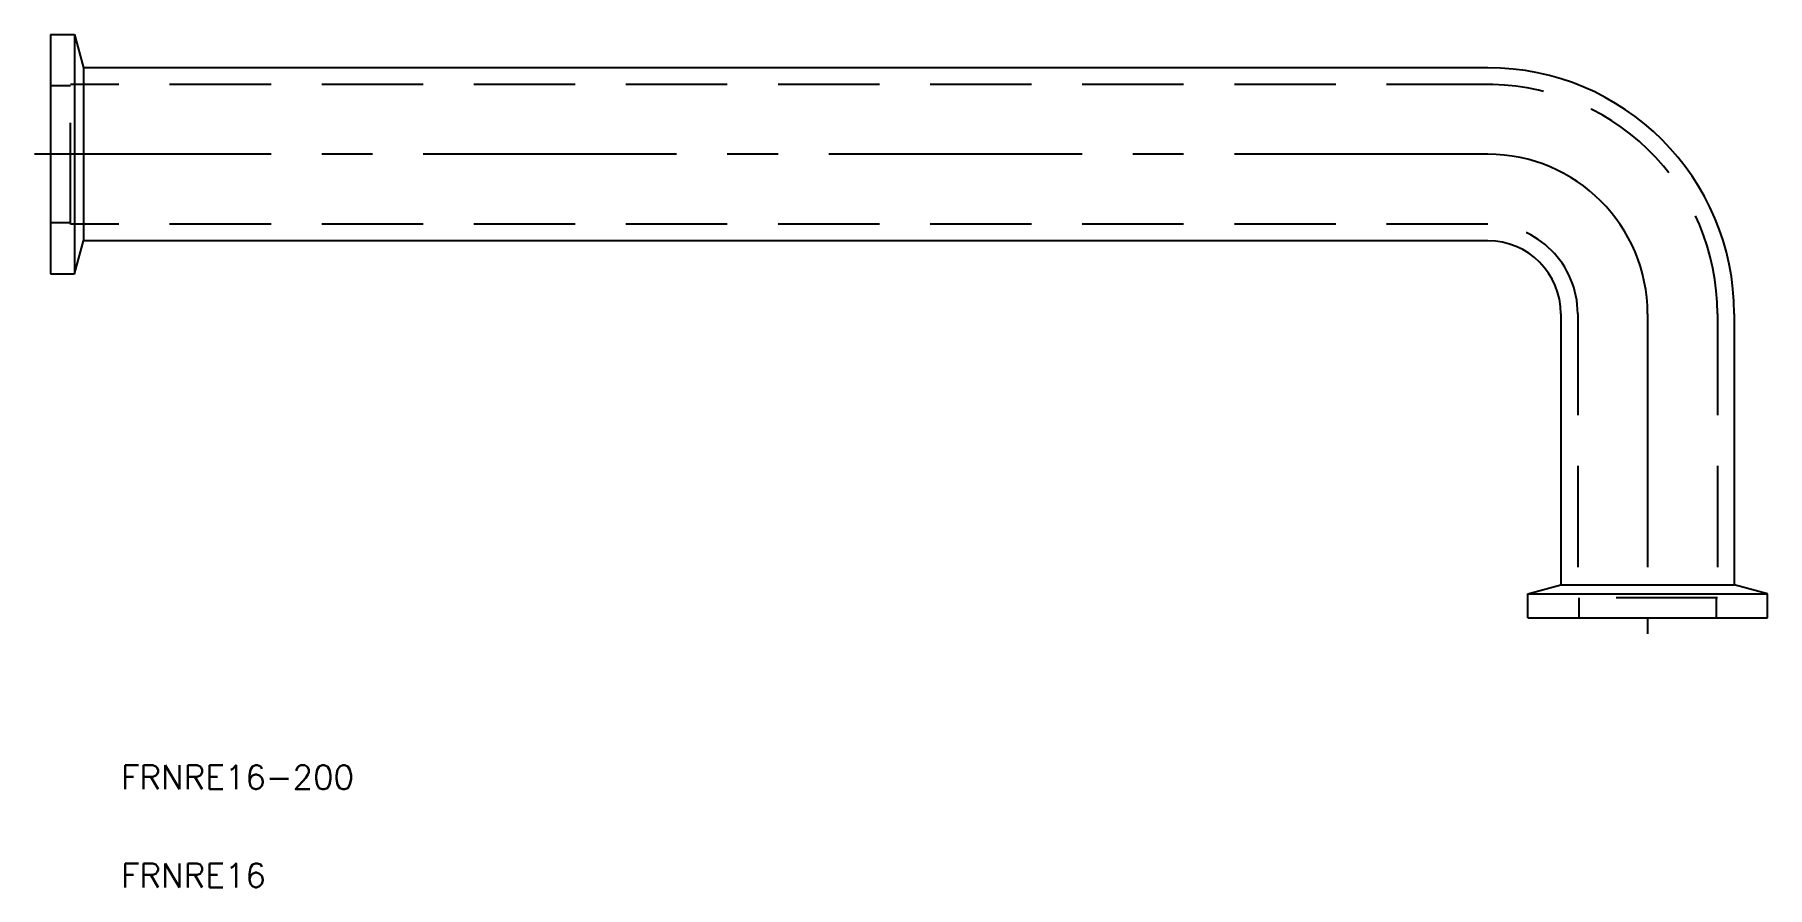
# Model space of a CAD drawing. Extents: x -202 to 15, y -34 to 73.
import ezdxf

# ---------------------------------------------------------------- set-up
doc = ezdxf.new("R2010")
doc.units = 0
doc.linetypes.add('CENTER', pattern=[50.8, 31.75, -6.35, 6.35, -6.35])
doc.linetypes.add('DASHED', pattern=[19.05, 12.7, -6.35])
doc.layers.get('0').update_dxf_attribs({"linetype": 'CONTINUOUS'})
doc.layers.add('CENTER', color=1, linetype='CENTER')
doc.styles.get("Standard").update_dxf_attribs({"font": 'txt.shx', "height": 3, "bigfont": 'bigfont.shx'})

msp = doc.modelspace()

# ---------------------------------------------------------------- linework, layer by layer
at = {"color": 7, "linetype": 'CONTINUOUS'}
for p, q in [((-200, 73.1), (-197, 73.1)), ((-200, 73.1), (-200, 43.1)), ((-197, 73.1), (-195.89, 68.95)), ((-197, 73.1), (-197, 43.1)), ((-20, 68.95), (-195.89, 68.95)), ((-195.89, 68.95), (-195.89, 47.25)), ((-197, 43.1), (-195.89, 47.25)), ((-20, 47.25), (-195.89, 47.25)), ((-200, 43.1), (-197, 43.1)), ((-10.85, 38.1), (-10.85, 4.11)), ((10.85, 38.1), (10.85, 4.11)), ((-15, 3), (-10.85, 4.11)), ((-15, 3), (15, 3)), ((-15, 0), (-15, 3)), ((-10.85, 4.11), (10.85, 4.11)), ((15, 3), (10.85, 4.11)), ((15, 0), (15, 3)), ((-15, 0), (15, 0))]:
    msp.add_line(p, q, dxfattribs=at)
at = {"color": 3, "linetype": 'DASHED'}
for p, q in [((-197.5, 66.7), (-200, 66.7)), ((-20, 66.85), (-197.5, 66.85)), ((-197.5, 49.35), (-197.5, 66.85)), ((-197.5, 49.5), (-200, 49.5)), ((-20, 49.35), (-197.5, 49.35)), ((-8.75, 38.1), (-8.75, 2.5)), ((8.75, 38.1), (8.75, 2.5)), ((8.75, 2.5), (-8.75, 2.5)), ((-8.6, 2.5), (-8.6, 0)), ((8.6, 2.5), (8.6, 0))]:
    msp.add_line(p, q, dxfattribs=at)
at = {"color": 7, "linetype": 'CONTINUOUS'}
for radius in [30.85, 9.15]:
    msp.add_arc((-20, 38.1), radius, 0, 90, dxfattribs=at)
at = {"color": 3, "linetype": 'DASHED'}
for radius, end in [(28.75, 91.6291), (11.25, 90)]:
    msp.add_arc((-20, 38.1), radius, 360, end, dxfattribs=at)
at = {"layer": 'CENTER', "color": 1, "linetype": 'CENTER'}
for p, q in [((-20, 58.1), (-202, 58.1)), ((0, 38.1), (0, -2))]:
    msp.add_line(p, q, dxfattribs=at)
msp.add_arc((-20, 38.1), 20, 0, 90, dxfattribs=at)

# ---------------------------------------------------------------- texts
at = {"color": 7, "linetype": 'CONTINUOUS'}
for s, p in [('FRNRE16-200', (-191.18, -21.49)), ('FRNRE16', (-191.18, -33.79))]:
    msp.add_text(s, height=3, dxfattribs=at).set_placement(p)

doc.saveas('drawing.dxf')
